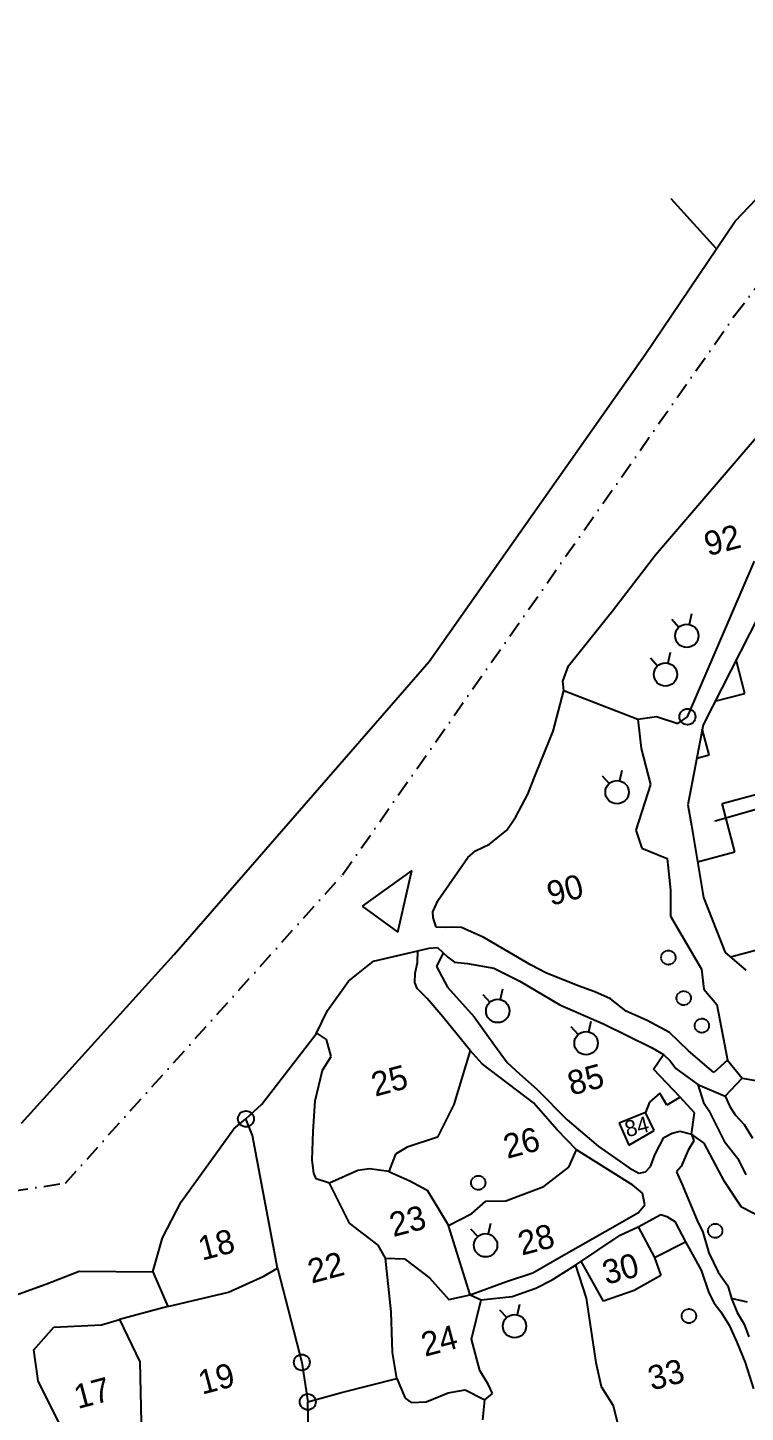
# Model space of a CAD drawing. Header units: metres. Extents: x 330937 to 336084, y 1797906 to 1802493.
# Drawn here: x 332533 to 333098, y 1800894 to 1801984 of the extents above; entities that cross this region are included whole.
import ezdxf
from ezdxf.enums import TextEntityAlignment as Align

# ---------------------------------------------------------------- set-up
doc = ezdxf.new("R2010")
doc.units = ezdxf.units.M
doc.header["$MEASUREMENT"] = 0
for name, pattern in [('ACAD_ISO02W100', [15, 12, -3]), ('DASHDOT', [25.4, 12.7, -6.35, 0, -6.35]), ('DIVIDE', [31.75, 12.7, -6.35, 0, -6.35, 0, -6.35])]:
    doc.linetypes.add(name, pattern=pattern)
for name, color, linetype in [('OFF', 1, 'Continuous'), ('POLY_HATCH', 12, 'Continuous'), ('POLY_PARCEL', 6, 'Continuous'), ('POLY_WATER', 4, 'Continuous'), ('SYM_ARROW', 1, 'Continuous'), ('TEXT_PARCEL', 7, 'Continuous'), ('V_BOUND_STREAM_LINE', 7, 'DASHDOT'), ('V_DIVIDE_LINE', 7, 'DIVIDE')]:
    doc.layers.add(name, color=color, linetype=linetype)
doc.styles.add('TEXT_MAP', font='', dxfattribs={"height": 0.4})
doc.styles.get('TEXT_MAP').set_extended_font_data('Kruti Dev 050')

msp = doc.modelspace()

# ---------------------------------------------------------------- linework, layer by layer
for p, q in [((333040, 1801518.1), (333045.6, 1801511.8)), ((333055.6, 1801522.2), (333053.8, 1801514)), ((333023.2, 1801487.6), (333028.8, 1801481.4)), ((333038.8, 1801491.8), (333037, 1801483.6)), ((333000.7, 1801399), (332998.9, 1801390.8)), ((332985.1, 1801394.9), (332990.7, 1801388.7)), ((332906.7, 1801226.9), (332904.9, 1801218.7)), ((332891.1, 1801222.7), (332896.7, 1801216.5)), ((332960.6, 1801197.4), (332966.3, 1801191.1)), ((332976.3, 1801201.5), (332974.5, 1801193.3)), ((332881.6, 1801038.2), (332887.2, 1801032)), ((332897.2, 1801042.3), (332895.4, 1801034.1)), ((332904.4, 1800974.5), (332910, 1800968.3)), ((332920, 1800978.7), (332918.2, 1800970.5))]:
    msp.add_line(p, q)
for centre, radius in [((333051.8, 1801505), 9.19), ((333035, 1801474.6), 9.19), ((333052.3, 1801441.3), 6.28), ((332996.9, 1801381.9), 9.19), ((332902.9, 1801209.7), 9.19), ((332972.5, 1801184.3), 9.19), ((332704.7, 1801124.7), 6.28), ((332893.4, 1801025.2), 9.19), ((332916.2, 1800961.5), 9.19), ((332748.7, 1800933), 6.28), ((332753.4, 1800901.9), 6.28)]:
    msp.add_circle(centre, radius)
at = {"linetype": 'ACAD_ISO02W100', "ltscale": 0.03}
for centre in [(333037.3, 1801251.7), (333049.4, 1801219.8), (333063.7, 1801198.1), (332887.6, 1801074.4), (333074.2, 1801036.6), (333053.5, 1800969.5)]:
    msp.add_circle(centre, 5.61, dxfattribs=at)
at = {"layer": 'OFF'}
for p, q in [((333083.9, 1801170.9), (333095.4, 1801156.8)), ((332881.3, 1800986.3), (332890, 1800982.3))]:
    msp.add_line(p, q, dxfattribs=at)
at = {"layer": 'POLY_HATCH'}
for p, q in [((333134.2, 1801571.7), (333064.6, 1801435)), ((333064.6, 1801435), (333052.7, 1801372)), ((333052.7, 1801372), (333055.5, 1801355.8)), ((333055.5, 1801355.8), (333064.9, 1801299.1)), ((333064.9, 1801299.1), (333082, 1801255.8)), ((333082, 1801255.8), (333098.4, 1801241.8))]:
    msp.add_line(p, q, dxfattribs=at)
at = {"layer": 'POLY_HATCH', "linetype": 'Continuous'}
for p, q in [((333097.6, 1801459.7), (333090.6, 1801486)), ((333074, 1801453.5), (333097.6, 1801459.7)), ((333069.5, 1801411.3), (333064, 1801431.8)), ((333059.6, 1801408.7), (333069.5, 1801411.3)), ((333079.6, 1801373.1), (333117.8, 1801383.2)), ((333089.7, 1801334.9), (333079.6, 1801373.1)), ((333060.3, 1801327.1), (333089.7, 1801334.9)), ((333086.2, 1801252.2), (333109.9, 1801258.5))]:
    msp.add_line(p, q, dxfattribs=at)
at = {"layer": 'POLY_PARCEL'}
for p, q in [((333052.3, 1801441.3), (333105.1, 1801563.7)), ((332954.9, 1801462), (333013.3, 1801439.5)), ((333013.3, 1801439.5), (333028, 1801441.5)), ((333028, 1801441.5), (333044.7, 1801435.9)), ((333013.3, 1801439.5), (333015.8, 1801416.4)), ((333044.7, 1801435.9), (333052.3, 1801441.3)), ((333015.8, 1801416.4), (333023.3, 1801388)), ((333023.3, 1801388), (333011.7, 1801352.1)), ((333011.7, 1801352.1), (333016.3, 1801337.7)), ((333016.3, 1801337.7), (333036.4, 1801329.8)), ((333036.4, 1801329.8), (333039.1, 1801304.7)), ((333039.1, 1801304.7), (333039, 1801284.4)), ((333039, 1801284.4), (333063.3, 1801242.7)), ((333063.3, 1801242.7), (333065.2, 1801226.8)), ((333065.2, 1801226.8), (333075.4, 1801214.7)), ((333075.4, 1801214.7), (333083.9, 1801170.9)), ((332768.2, 1801187.1), (332760.3, 1801192.5)), ((332771.7, 1801173.9), (332768.2, 1801187.1)), ((332765.1, 1801163.1), (332771.7, 1801173.9)), ((332881.2, 1801178.6), (332868.4, 1801136.1)), ((333025.5, 1801163.9), (333033.4, 1801175.3)), ((332759.2, 1801138.8), (332765.1, 1801163.1)), ((333046.7, 1801141.9), (333025.5, 1801163.9)), ((333095.4, 1801156.8), (333106.1, 1801154.9)), ((332757.5, 1801114.9), (332759.2, 1801138.8)), ((333022.5, 1801137.9), (333019.2, 1801129.7)), ((333030.5, 1801144.9), (333022.5, 1801137.9)), ((333036.1, 1801135.4), (333030.5, 1801144.9)), ((333046.7, 1801141.9), (333036.1, 1801135.4)), ((333058, 1801129.5), (333046.7, 1801141.9)), ((332868.4, 1801136.1), (332855.4, 1801110.4)), ((333019.2, 1801129.7), (332998.6, 1801121.4)), ((333026, 1801115.5), (333019.2, 1801129.7)), ((333055.4, 1801112.8), (333058, 1801129.5)), ((332709.9, 1801111.5), (332704.7, 1801124.7)), ((332756.8, 1801092.2), (332757.5, 1801114.9)), ((332998.6, 1801121.4), (333006.3, 1801104.1)), ((333006.3, 1801104.1), (333026, 1801115.5)), ((332729.6, 1801007.1), (332709.9, 1801111.5)), ((332855.4, 1801110.4), (332831.7, 1801102.4)), ((333065.5, 1801105.7), (333055.4, 1801112.8)), ((333081.5, 1801075.5), (333065.5, 1801105.7)), ((332822.4, 1801097), (332817.1, 1801083.2)), ((332831.7, 1801102.4), (332822.4, 1801097)), ((332958.9, 1801086.8), (332965, 1801100.3)), ((332758.1, 1801082.1), (332756.8, 1801092.2)), ((332760, 1801077.6), (332758.1, 1801082.1)), ((332792.7, 1801084.1), (332770.6, 1801074.1)), ((332802, 1801085.5), (332792.7, 1801084.1)), ((332817.1, 1801083.2), (332802, 1801085.5)), ((332817.1, 1801083.2), (332833.7, 1801075.9)), ((332939.2, 1801071.4), (332958.9, 1801086.8)), ((332770.6, 1801074.1), (332760, 1801077.6)), ((332786.3, 1801042.5), (332770.6, 1801074.1)), ((332833.7, 1801075.9), (332847.5, 1801068.5)), ((332909.4, 1801060.1), (332939.2, 1801071.4)), ((333094.9, 1801055.1), (333081.5, 1801075.5)), ((332847.5, 1801068.5), (332856.4, 1801054)), ((332882.6, 1801050.2), (332893.6, 1801059.9)), ((332893.6, 1801059.9), (332909.4, 1801060.1)), ((332856.4, 1801054), (332864.3, 1801040.7)), ((332864.3, 1801040.7), (332882.6, 1801050.2)), ((333120.8, 1801041.8), (333094.9, 1801055.1)), ((332808.9, 1801025.4), (332786.3, 1801042.5)), ((332881.3, 1800986.3), (332864.3, 1801040.7)), ((333013.5, 1801039.7), (333026.3, 1801015.7)), ((333026.3, 1801015.7), (333050.7, 1801027.9)), ((332814.6, 1801015.1), (332808.9, 1801025.4)), ((332718.8, 1801000.9), (332729.6, 1801007.1)), ((332729.6, 1801007.1), (332748.7, 1800933)), ((332819, 1800972.8), (332814.6, 1801015.1)), ((332814.6, 1801015.1), (332829.5, 1801014.6)), ((332829.5, 1801014.6), (332849.3, 1800999.5)), ((332964.2, 1801009.6), (332972.6, 1800983.5)), ((332986.1, 1800981.1), (332968.7, 1801012.7)), ((333026.3, 1801015.7), (333031.3, 1801001.4)), ((332631.4, 1801004.3), (332643.1, 1800976.9)), ((332691, 1800988.4), (332718.8, 1801000.9)), ((332849.3, 1800999.5), (332864.5, 1800982.6)), ((333031.3, 1801001.4), (333010.4, 1800989.6)), ((332643.1, 1800976.9), (332691, 1800988.4)), ((332864.5, 1800982.6), (332881.3, 1800986.3)), ((333010.4, 1800989.6), (332986.1, 1800981.1)), ((332643.1, 1800976.9), (332605.2, 1800966.8)), ((332820.1, 1800940.9), (332819, 1800972.8)), ((332882.3, 1800951.2), (332890, 1800982.3)), ((332972.6, 1800983.5), (332980.2, 1800932.8)), ((333099.7, 1800980.5), (333087.1, 1800983.4)), ((332553.5, 1800960.8), (332590.9, 1800962.6)), ((332590.9, 1800962.6), (332605.2, 1800966.8)), ((332605.2, 1800966.8), (332621.2, 1800933.4)), ((332537.7, 1800942.9), (332553.5, 1800960.8)), ((332888.8, 1800926.7), (332882.3, 1800951.2)), ((332541, 1800918.4), (332537.7, 1800942.9)), ((332823.4, 1800920.4), (332820.1, 1800940.9)), ((332621.2, 1800933.4), (332622.2, 1800885.6)), ((332748.7, 1800933), (332753.4, 1800901.9)), ((332980.2, 1800932.8), (332984.5, 1800914.1)), ((332561.4, 1800877.9), (332541, 1800918.4)), ((332779.9, 1800909.3), (332823.4, 1800920.4)), ((332823.4, 1800920.4), (332830.1, 1800904.8)), ((332895.6, 1800915.3), (332888.8, 1800926.7)), ((332753.4, 1800901.9), (332779.9, 1800909.3)), ((332846.5, 1800901.9), (332863.8, 1800909)), ((332863.8, 1800909), (332877.2, 1800911.3)), ((332877.2, 1800911.3), (332892.8, 1800903.6)), ((332892.8, 1800903.6), (332898.7, 1800908.5)), ((332898.7, 1800908.5), (332895.6, 1800915.3)), ((332984.5, 1800914.1), (332993.9, 1800899)), ((332754.1, 1800868.6), (332753.4, 1800901.9)), ((332830.1, 1800904.8), (332834.8, 1800901.4)), ((332834.8, 1800901.4), (332846.5, 1800901.9)), ((332891.2, 1800887.7), (332892.8, 1800903.6)), ((332993.9, 1800899), (333000.6, 1800871.6))]:
    msp.add_line(p, q, dxfattribs=at)
at = {"layer": 'POLY_WATER'}
for p, q in [((333089.9, 1801831.4), (333234.4, 1801983.8)), ((333075.1, 1801809.7), (333089.9, 1801831.4)), ((333019.1, 1801726.6), (333075.1, 1801809.7)), ((332849, 1801484.9), (333019.1, 1801726.6)), ((333027.2, 1801568.7), (333114.5, 1801670.6)), ((332993.2, 1801524.6), (333027.2, 1801568.7)), ((332958.7, 1801481.4), (332993.2, 1801524.6)), ((332648.2, 1801254), (332849, 1801484.9)), ((332954.1, 1801469.4), (332958.7, 1801481.4)), ((332954.9, 1801462), (332954.1, 1801469.4)), ((332946.7, 1801429.9), (332954.9, 1801462)), ((332932.9, 1801396.3), (332946.7, 1801429.9)), ((332926.6, 1801380.3), (332932.9, 1801396.3)), ((332917.1, 1801362.5), (332926.6, 1801380.3)), ((332910.2, 1801352.1), (332917.1, 1801362.5)), ((332896.5, 1801341.1), (332910.2, 1801352.1)), ((332879.3, 1801330.5), (332885.5, 1801335.7)), ((332885.5, 1801335.7), (332896.5, 1801341.1)), ((332856.1, 1801297), (332879.3, 1801330.5)), ((332835.3, 1801320.3), (332796.1, 1801292.1)), ((332824.3, 1801271.8), (332835.3, 1801320.3)), ((332796.1, 1801292.1), (332824.3, 1801271.8)), ((332851.9, 1801287.6), (332856.1, 1801297)), ((332852.2, 1801283.2), (332851.9, 1801287.6)), ((332854.6, 1801275.7), (332852.2, 1801283.2)), ((332861.9, 1801275.4), (332854.6, 1801275.7)), ((332867.7, 1801275.6), (332861.9, 1801275.4)), ((332874.5, 1801275.4), (332867.7, 1801275.6)), ((332891.9, 1801267.4), (332874.5, 1801275.4)), ((332929.2, 1801245.7), (332891.9, 1801267.4)), ((332805, 1801249), (332840, 1801256.9)), ((332839.9, 1801247.9), (332840, 1801256.9)), ((332840, 1801256.9), (332849, 1801259.2)), ((332849, 1801259.2), (332855.6, 1801259.5)), ((332855.6, 1801259.5), (332863.6, 1801252.1)), ((332528, 1801121.4), (332648.2, 1801254)), ((332785.5, 1801233.2), (332805, 1801249)), ((332838, 1801239.3), (332839.9, 1801247.9)), ((332860, 1801255.5), (332854.8, 1801244.6)), ((332863.6, 1801252.1), (332868.9, 1801248.2)), ((332868.9, 1801248.2), (332879.1, 1801247)), ((332879.1, 1801247), (332899.9, 1801243.3)), ((332940.8, 1801239.8), (332929.2, 1801245.7)), ((332837.8, 1801232.1), (332838, 1801239.3)), ((332854.8, 1801244.6), (332863.3, 1801228.3)), ((332899.9, 1801243.3), (332920.3, 1801233.2)), ((332966.3, 1801229.4), (332940.8, 1801239.8)), ((332768.9, 1801210.1), (332785.5, 1801233.2)), ((332839.4, 1801227.4), (332837.8, 1801232.1)), ((332847.5, 1801219.4), (332839.4, 1801227.4)), ((332863.3, 1801228.3), (332884.3, 1801205)), ((332920.3, 1801233.2), (332951.9, 1801214.5)), ((332979.3, 1801224.6), (332966.3, 1801229.4)), ((332991.7, 1801219.1), (332979.3, 1801224.6)), ((332859.8, 1801205.1), (332847.5, 1801219.4)), ((332951.9, 1801214.5), (332986.7, 1801199.3)), ((333004.2, 1801209.5), (332991.7, 1801219.1)), ((332759.9, 1801191.6), (332768.9, 1801210.1)), ((332881.2, 1801178.6), (332859.8, 1801205.1)), ((332884.3, 1801205), (332900.4, 1801182.7)), ((333020.7, 1801202.2), (333004.2, 1801209.5)), ((333038.1, 1801192.6), (333020.7, 1801202.2)), ((332717.2, 1801136.2), (332759.9, 1801191.6)), ((332986.7, 1801199.3), (333024.1, 1801181)), ((333053.1, 1801178.4), (333038.1, 1801192.6)), ((332900.4, 1801182.7), (332910.3, 1801169.2)), ((333024.1, 1801181), (333033.4, 1801175.3)), ((332890.8, 1801168.1), (332881.2, 1801178.6)), ((332910.3, 1801169.2), (332920, 1801160.1)), ((333033.4, 1801175.3), (333038.6, 1801170.3)), ((333038.6, 1801170.3), (333043.3, 1801164.5)), ((333073.1, 1801161.3), (333053.1, 1801178.4)), ((333083.9, 1801170.9), (333073.1, 1801161.3)), ((332931.1, 1801137.3), (332890.8, 1801168.1)), ((332920, 1801160.1), (332933.7, 1801148.1)), ((333043.3, 1801164.5), (333060.6, 1801151.9)), ((332933.7, 1801148.1), (332957.5, 1801123.9)), ((333060.6, 1801151.9), (333082, 1801142.5)), ((333060.6, 1801151.9), (333065.1, 1801137.6)), ((333082, 1801142.5), (333095.4, 1801156.8)), ((332949.8, 1801116.1), (332931.1, 1801137.3)), ((333065.1, 1801137.6), (333069.2, 1801131.2)), ((333082, 1801142.5), (333085.8, 1801134.5)), ((332704.7, 1801124.7), (332717.2, 1801136.2)), ((333069.2, 1801131.2), (333081.2, 1801107.2)), ((333085.8, 1801134.5), (333089.8, 1801127.8)), ((333089.8, 1801127.8), (333096.9, 1801120.2)), ((332653.6, 1801059.3), (332695.1, 1801116.9)), ((332695.1, 1801116.9), (332704.7, 1801124.7)), ((332965, 1801100.3), (332949.8, 1801116.1)), ((332957.5, 1801123.9), (332982, 1801103.3)), ((333040.4, 1801113.4), (333046.4, 1801115)), ((333046.4, 1801115), (333055.4, 1801112.8)), ((333096.9, 1801120.2), (333103.6, 1801109.5)), ((333027, 1801096.8), (333033.7, 1801110)), ((333033.7, 1801110), (333040.4, 1801113.4)), ((333057.3, 1801107.3), (333052.8, 1801100.2)), ((333055.4, 1801112.8), (333057.3, 1801107.3)), ((333081.2, 1801107.2), (333092, 1801093.4)), ((333009.2, 1801072.6), (332965, 1801100.3)), ((332982, 1801103.3), (333006.5, 1801086.1)), ((333023.2, 1801087.3), (333027, 1801096.8)), ((333052.8, 1801100.2), (333047.3, 1801087.3)), ((333092, 1801093.4), (333098.2, 1801080.6)), ((333006.5, 1801086.1), (333014, 1801081.9)), ((333014, 1801081.9), (333019.3, 1801082.9)), ((333019.3, 1801082.9), (333023.2, 1801087.3)), ((333047.3, 1801087.3), (333043.8, 1801083)), ((333043.8, 1801083), (333048, 1801073.6)), ((333016.9, 1801066.2), (333009.2, 1801072.6)), ((333048, 1801073.6), (333059.9, 1801044.6)), ((333018.9, 1801057), (333016.9, 1801066.2)), ((332639.1, 1801031.1), (332653.6, 1801059.3)), ((332987.6, 1801036), (333013.7, 1801050.9)), ((333013.5, 1801039.7), (333031.4, 1801049.4)), ((333013.7, 1801050.9), (333018.9, 1801057)), ((333031.4, 1801049.4), (333036.1, 1801047.9)), ((332999.4, 1801033.2), (333013.5, 1801039.7)), ((333036.1, 1801047.9), (333042.4, 1801044)), ((333042.4, 1801044), (333050.7, 1801027.9)), ((333059.9, 1801044.6), (333064.4, 1801035.6)), ((332631.4, 1801004.3), (332639.1, 1801031.1)), ((332956.6, 1801018.5), (332987.6, 1801036)), ((332964.2, 1801009.6), (332999.4, 1801033.2)), ((333050.7, 1801027.9), (333063.1, 1801005.5)), ((333064.4, 1801035.6), (333069.2, 1801019.3)), ((332930.5, 1801003.5), (332956.6, 1801018.5)), ((333069.2, 1801019.3), (333076.6, 1801003.9)), ((332945.9, 1800998), (332964.2, 1801009.6)), ((333063.1, 1801005.5), (333069.2, 1800987.7)), ((332489.3, 1800973.6), (332547.1, 1800994.5)), ((332547.1, 1800994.5), (332573.4, 1801004.7)), ((332573.4, 1801004.7), (332631.4, 1801004.3)), ((332881.3, 1800986.3), (332909.8, 1800996.8)), ((332909.8, 1800996.8), (332930.5, 1801003.5)), ((332933, 1800991.5), (332945.9, 1800998)), ((333076.6, 1801003.9), (333084.1, 1800993.2)), ((332890, 1800982.3), (332914.3, 1800985)), ((332914.3, 1800985), (332933, 1800991.5)), ((333069.2, 1800987.7), (333073.3, 1800979.5)), ((333084.1, 1800993.2), (333087.1, 1800983.4)), ((333073.3, 1800979.5), (333078.7, 1800972.9)), ((333078.7, 1800972.9), (333085.3, 1800962.3)), ((333087.1, 1800983.4), (333091.4, 1800972.3)), ((333085.3, 1800962.3), (333091.2, 1800949)), ((333091.4, 1800972.3), (333097.1, 1800963.2)), ((333097.1, 1800963.2), (333100.7, 1800953.1)), ((333091.2, 1800949), (333097.7, 1800932.8)), ((333097.7, 1800932.8), (333104.4, 1800912.1))]:
    msp.add_line(p, q, dxfattribs=at)
at = {"layer": 'SYM_ARROW'}
msp.add_line((333074.2, 1801359.3), (333175.8, 1801388.7), dxfattribs=at)
msp.add_solid([(333074.2, 1801359), (333072.4, 1801358.8), (333074.1, 1801359.6)], dxfattribs=at)
at = {"layer": 'V_BOUND_STREAM_LINE'}
for p, q in [((333089.5, 1801757.1), (333196.2, 1801897)), ((332780.7, 1801316.9), (333089.5, 1801757.1)), ((332562.5, 1801074.1), (332780.7, 1801316.9)), ((331915.2, 1800977.2), (332562.5, 1801074.1))]:
    msp.add_line(p, q, dxfattribs=at)
at = {"layer": 'V_DIVIDE_LINE', "ltscale": 10}
msp.add_line((333075.1, 1801809.7), (333039.5, 1801848.9), dxfattribs=at)

# ---------------------------------------------------------------- texts
at = {"layer": 'TEXT_PARCEL', "style": 'TEXT_MAP'}
for s, height, p in [('92', 18.98, (333079.7, 1801580.4)), ('90', 18.98, (332955.9, 1801305.1)), ('25', 18.98, (332817.6, 1801154.9)), ('85', 18.98, (332972.1, 1801155.8)), ('84', 12.65, (333012.4, 1801118.7)), ('26', 18.98, (332921.6, 1801106)), ('23', 18.98, (332831.9, 1801044.4)), ('28', 18.98, (332933.1, 1801029.8)), ('18', 18.98, (332681.3, 1801025.8)), ('22', 18.98, (332767.5, 1801007.9)), ('30', 18.98, (332999.6, 1801006.8)), ('24', 18.98, (332856.8, 1800950.3)), ('19', 18.98, (332681.3, 1800920.3)), ('33', 18.98, (333035.4, 1800923.5)), ('17', 18.98, (332583.5, 1800909))]:
    msp.add_text(s, height=height, rotation=14.8219, dxfattribs=at).set_placement(p, align=Align.MIDDLE)

doc.saveas('drawing.dxf')
